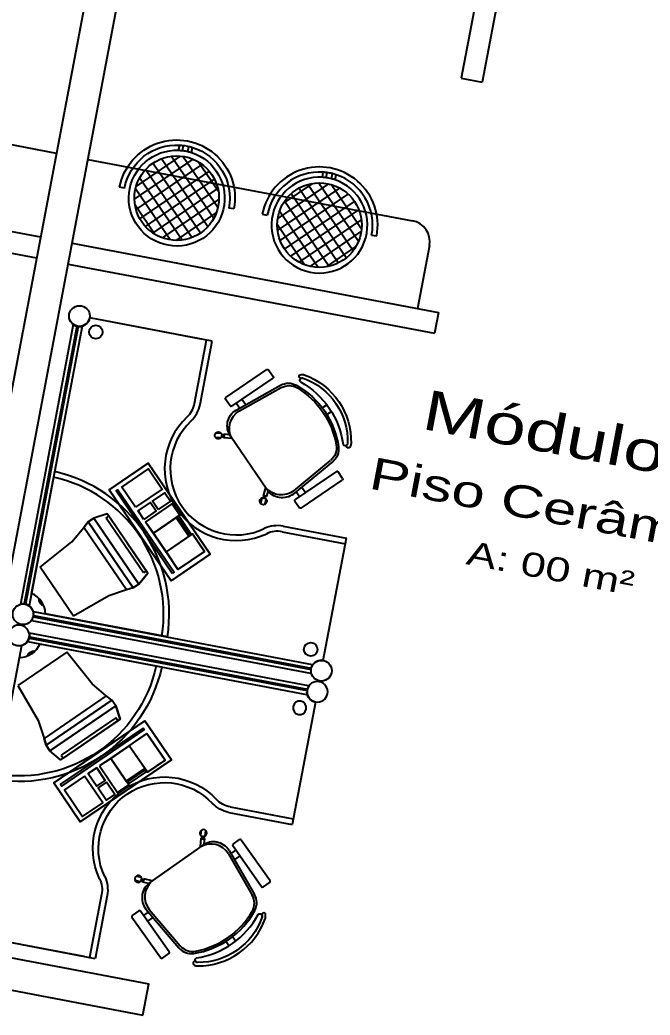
# Model space of a CAD drawing. Header units: inches. Extents: x -18604 to 2753, y -9056 to 3482.
# Drawn here: x -14907.1 to -14611.3, y -2628.4 to -2161.1 of the extents above; entities that cross this region are included whole.
import ezdxf
from ezdxf.enums import TextEntityAlignment as Align

# ---------------------------------------------------------------- set-up
doc = ezdxf.new("R2010")
doc.units = ezdxf.units.IN
for name, color, linetype in [('ESPECARQ', 2, 'Continuous'), ('MOVEIS', 2, 'Continuous'), ('Parede', 6, 'Continuous'), ('Parede Baixo', 4, 'Continuous'), ('TEXTO', 2, 'Continuous')]:
    doc.layers.add(name, color=color, linetype=linetype)
doc.styles.add('REGUA100', font='GOTHIC.TTF', dxfattribs={"width": 1.4})
doc.styles.add('REGUA60', font='GOTHIC.TTF', dxfattribs={"width": 1.4})

# ---------------------------------------------------------------- blocks, each defined once
blk = doc.blocks.new('INDUNI1')
at = {"color": 0, "style": 'REGUA100', "width": 1.4, "flags": 8}
for tag, p in [('NOME1', (0, 0)), ('NOME2', (0, -4.286))]:
    blk.add_attdef(tag, text='', height=2.5, dxfattribs=at).set_placement(p, align=Align.CENTER)
at = {"layer": 'ESPECARQ', "style": 'REGUA60', "width": 1.4}
blk.add_attdef('AREA', text='', height=1.5, dxfattribs=at).set_placement((0, -7.813), align=Align.CENTER)
at = {"layer": 'ESPECARQ', "style": 'REGUA60', "width": 1.4, "flags": 8}
for tag, p in [('PISO', (0, -10.313)), ('REVPAR', (0, -12.813)), ('PEDIR', (0, -15.313))]:
    blk.add_attdef(tag, text='', height=1.5, dxfattribs=at).set_placement(p, align=Align.CENTER)
blk = doc.blocks.new('*X9')
at = {"color": 0}
for p, q in [((6.9425, 8.5689), (7.1715, 8.7978)), ((6.9533, 8.5089), (7.2314, 8.7871)), ((6.9555, 8.6526), (7.0878, 8.7848)), ((7.3601, 8.4791), (7.0644, 8.7748)), ((7.3784, 8.5315), (7.1168, 8.7931)), ((7.3823, 8.5983), (7.1836, 8.797)), ((6.9758, 8.4608), (7.2796, 8.7645)), ((7.0072, 8.4214), (7.319, 8.7332)), ((7.3321, 8.4364), (7.0216, 8.7468)), ((7.3295, 8.7218), (7.3071, 8.7442)), ((7.2959, 8.4018), (6.9871, 8.7107)), ((7.0467, 8.3902), (7.3502, 8.6937)), ((7.2514, 8.3757), (6.9609, 8.6661)), ((7.095, 8.3678), (7.3726, 8.6454)), ((7.1966, 8.3597), (6.945, 8.6114)), ((7.1551, 8.3572), (7.3831, 8.5852)), ((7.1253, 8.3603), (6.9456, 8.5401)), ((7.2395, 8.3708), (7.3695, 8.5009))]:
    blk.add_line(p, q, dxfattribs=at)

msp = doc.modelspace()

# ---------------------------------------------------------------- linework, layer by layer
at = {"layer": 'MOVEIS'}
for p, q in [((-14889.91, -2223.78, 63.44), (-15042.21, -2194.97, 63.44)), ((-14832.62, -2222.29, 63.44), (-14832.12, -2219.87, 63.44)), ((-14830.82, -2222.43, 63.44), (-14830.32, -2220.04, 63.44)), ((-14828.34, -2222.88, 63.44), (-14827.84, -2220.49, 63.44)), ((-14826.6, -2223.36, 63.44), (-14826.1, -2220.96, 63.44)), ((-14875.17, -2226.57, 63.44), (-14722.88, -2255.38, 63.44)), ((-14765.15, -2234.99, 63.44), (-14764.74, -2232.57, 63.44)), ((-14763.36, -2235.17, 63.44), (-14762.94, -2232.77, 63.44)), ((-14760.89, -2235.67, 63.44), (-14760.47, -2233.26, 63.44)), ((-14759.15, -2236.19, 63.44), (-14758.73, -2233.76, 63.44)), ((-14858.02, -2240.14, 63.44), (-14860.38, -2239.69, 63.44)), ((-14806.66, -2249.85, 63.44), (-14809.02, -2249.41, 63.44)), ((-14793.39, -2252.36, 63.44), (-14791.03, -2252.81, 63.44)), ((-14742.03, -2262.08, 63.44), (-14739.67, -2262.53, 63.44)), ((-14714.91, -2267.07, 63.44), (-14720.49, -2296.55, 63.44)), ((-14822.12, -2310.93, 63.44), (-14874.34, -2301.05, 63.44)), ((-14816.93, -2311.91, 63.44), (-14874.34, -2301.05, 63.44)), ((-14882.06, -2304.1, 63.44), (-14906.9, -2435.41, 63.44)), ((-14880.38, -2304.89, 63.44), (-14905.05, -2435.29, 63.44)), ((-14879.76, -2305.01, 63.44), (-14904.43, -2435.4, 63.44)), ((-14877.91, -2304.88, 63.44), (-14902.76, -2436.2, 63.44)), ((-14825.14, -2341.13, 63.44), (-14819.52, -2311.42, 63.44)), ((-14822.55, -2341.62, 63.44), (-14816.93, -2311.91, 63.44)), ((-14810.5, -2338.45, 63.64), (-14791.16, -2325.26, 63.64)), ((-14790.4, -2325.41, 63.64), (-14788.25, -2328.55, 63.64)), ((-14788.4, -2329.31, 63.64), (-14807.74, -2342.5, 63.64)), ((-14805.67, -2344.26, 63.64), (-14784.79, -2332.61, 63.64)), ((-14804.13, -2344.59, 63.64), (-14784.55, -2333.74, 63.64)), ((-14808.5, -2342.36, 63.64), (-14810.65, -2339.21, 63.64)), ((-14801.28, -2341.72, 63.64), (-14802.97, -2339.25, 63.64)), ((-14804.06, -2343.44, 63.64), (-14805.67, -2341.09, 63.64)), ((-14765.18, -2343.24, 63.64), (-14763.06, -2341.8, 63.64)), ((-14763.03, -2346.39, 63.64), (-14760.92, -2344.95, 63.64)), ((-14812.63, -2355.3, 63.64), (-14815.16, -2355.06, 63.64)), ((-14812.83, -2357.35, 63.64), (-14815.36, -2357.1, 63.64)), ((-14811.59, -2357.03, 63.64), (-14811.61, -2357.24, 63.64)), ((-14807.57, -2357.63, 63.64), (-14811.61, -2357.24, 63.64)), ((-14811.45, -2355.61, 63.64), (-14811.47, -2355.82, 63.64)), ((-14808.77, -2355.87, 63.64), (-14811.45, -2355.61, 63.64)), ((-14791.2, -2381.65, 63.64), (-14808.29, -2356.58, 63.64)), ((-14778.77, -2383.71, 63.64), (-14760.3, -2368.53, 63.64)), ((-14778.52, -2382.15, 63.64), (-14761.27, -2367.89, 63.64)), ((-14901.61, -2430.41, 63.44), (-14890.78, -2373.18, 63.44)), ((-14846.89, -2369.17, 65.55), (-14865.2, -2381.66, 65.55)), ((-14859.34, -2380.46, 65.55), (-14846.81, -2371.92, 65.55)), ((-14846.89, -2369.17, 65.55), (-14846.89, -2369.17, 63.44)), ((-14817.75, -2411.91, 63.44), (-14846.89, -2369.17, 63.44)), ((-14817.75, -2411.91, 65.55), (-14846.89, -2369.17, 65.55)), ((-14846.81, -2371.92, 65.55), (-14840.36, -2381.39, 65.55)), ((-14758.55, -2373.09, 63.64), (-14777.89, -2386.28, 63.64)), ((-14755.64, -2376.38, 63.64), (-14757.79, -2373.23, 63.64)), ((-14775.13, -2390.33, 63.64), (-14755.79, -2377.14, 63.64)), ((-14865.2, -2381.66, 65.55), (-14836.07, -2424.4, 65.55)), ((-14861.97, -2382.25, 65.55), (-14861.1, -2381.66, 65.55)), ((-14835.58, -2420.96, 65.55), (-14861.97, -2382.25, 65.55)), ((-14861.1, -2381.66, 65.55), (-14834.71, -2420.36, 65.55)), ((-14852.88, -2389.92, 65.55), (-14859.34, -2380.46, 65.55)), ((-14840.36, -2381.39, 65.55), (-14852.88, -2389.92, 65.55)), ((-14791.91, -2380.59, 63.64), (-14793.02, -2384.5, 63.64)), ((-14790.72, -2382.35, 63.64), (-14791.45, -2384.95, 63.64)), ((-14777.42, -2382.51, 63.64), (-14775.82, -2384.87, 63.64)), ((-14774.81, -2380.55, 63.64), (-14773.12, -2383.03, 63.64)), ((-14851.69, -2391.67, 65.55), (-14845.79, -2387.65, 65.55)), ((-14845.79, -2387.65, 65.55), (-14843.12, -2391.57, 65.55)), ((-14844.92, -2387.05, 65.55), (-14839.17, -2383.13, 65.55)), ((-14842.25, -2390.98, 65.55), (-14844.92, -2387.05, 65.55)), ((-14836.5, -2387.06, 65.55), (-14842.25, -2390.98, 65.55)), ((-14839.17, -2383.13, 65.55), (-14836.5, -2387.06, 65.55)), ((-14793.57, -2385.59, 63.64), (-14794.27, -2388.04, 63.64)), ((-14792.82, -2384.56, 63.64), (-14793.02, -2384.5, 63.64)), ((-14791.6, -2386.15, 63.64), (-14792.29, -2388.6, 63.64)), ((-14791.45, -2384.95, 63.64), (-14791.65, -2384.89, 63.64)), ((-14778.04, -2387.04, 63.64), (-14775.89, -2390.19, 63.64)), ((-14849.02, -2395.59, 65.55), (-14851.69, -2391.67, 65.55)), ((-14843.12, -2391.57, 65.55), (-14849.02, -2395.59, 65.55)), ((-14848.13, -2396.9, 65.55), (-14835.6, -2388.36, 65.55)), ((-14835.6, -2388.36, 65.55), (-14832.04, -2393.6, 65.55)), ((-14875.03, -2396.8, 64.49), (-14877.05, -2399.46, 64.49)), ((-14877.05, -2399.46, 64.49), (-14875.03, -2396.8, 64.49)), ((-14875.03, -2396.8, 64.49), (-14872.41, -2395.02, 65.55)), ((-14872.41, -2395.02, 65.55), (-14875.03, -2396.8, 65.55)), ((-14853.92, -2427.76, 64.49), (-14875.03, -2396.8, 64.49)), ((-14853.92, -2427.76, 65.55), (-14875.03, -2396.8, 65.55)), ((-14866.14, -2392.98, 65.55), (-14872.41, -2395.02, 65.55)), ((-14851.3, -2425.98, 65.55), (-14872.41, -2395.02, 65.55)), ((-14872.41, -2395.02, 65.55), (-14851.3, -2425.98, 65.55)), ((-14866.7, -2394.97, 65.55), (-14865.39, -2394.08, 65.55)), ((-14849.17, -2420.67, 65.55), (-14866.7, -2394.97, 65.55)), ((-14856.63, -2406.93, 65.55), (-14866.14, -2392.98, 65.55)), ((-14847.86, -2419.78, 65.55), (-14865.39, -2394.08, 65.55)), ((-14854.68, -2409.78, 70.83), (-14864.64, -2395.17, 70.83)), ((-14832.95, -2419.16, 65.55), (-14848.13, -2396.9, 65.55)), ((-14832.04, -2393.6, 65.55), (-14833.78, -2394.79, 65.55)), ((-14833.78, -2394.79, 65.55), (-14827.83, -2403.51, 65.55)), ((-14833.05, -2394.93, 65.55), (-14832.18, -2394.33, 65.55)), ((-14827.7, -2402.77, 65.55), (-14833.05, -2394.93, 65.55)), ((-14832.18, -2394.33, 65.55), (-14826.82, -2402.18, 65.55)), ((-14882.69, -2406.18, 62.38), (-14877.05, -2399.46, 64.49)), ((-14784.06, -2401.39, 63.44), (-14754.35, -2407.01, 63.44)), ((-14783.57, -2398.8, 63.44), (-14753.86, -2404.42, 63.44)), ((-14897.62, -2418.01, 62.38), (-14882.69, -2406.18, 62.38)), ((-14827.83, -2403.51, 65.55), (-14826.09, -2402.32, 65.55)), ((-14826.82, -2402.18, 65.55), (-14827.7, -2402.77, 65.55)), ((-14826.09, -2402.32, 65.55), (-14820.43, -2410.63, 65.55)), ((-14764.72, -2461.83, 63.44), (-14753.86, -2404.42, 63.44)), ((-14856.63, -2406.93, 65.55), (-14847.11, -2420.89, 65.55)), ((-14820.43, -2410.63, 65.55), (-14832.95, -2419.16, 65.55)), ((-14861.26, -2411.37, 65.55), (-14851.3, -2425.98, 65.55)), ((-14836.07, -2424.4, 65.55), (-14817.75, -2411.91, 65.55)), ((-14817.75, -2411.91, 65.55), (-14817.75, -2411.91, 63.44)), ((-14881.92, -2441.04, 62.38), (-14897.62, -2418.01, 62.38)), ((-14847.86, -2419.78, 65.55), (-14849.17, -2420.67, 65.55)), ((-14847.86, -2419.78, 65.55), (-14847.86, -2419.78, 65.55)), ((-14847.86, -2419.78, 65.55), (-14847.86, -2419.78, 65.55)), ((-14834.71, -2420.36, 65.55), (-14835.58, -2420.96, 65.55)), ((-14847.11, -2420.89, 65.55), (-14851.3, -2425.98, 65.55)), ((-14857.13, -2428.68, 64.49), (-14865.45, -2431.47, 62.38)), ((-14853.92, -2427.76, 64.49), (-14857.13, -2428.68, 64.49)), ((-14853.92, -2427.76, 64.49), (-14857.13, -2428.68, 64.49)), ((-14851.3, -2425.98, 65.55), (-14853.92, -2427.76, 64.49)), ((-14851.3, -2425.98, 65.55), (-14853.92, -2427.76, 65.55)), ((-14865.45, -2431.47, 62.38), (-14881.92, -2441.04, 62.38)), ((-14900.91, -2438.91, 63.44), (-14769.92, -2463.69, 63.44)), ((-14901.69, -2443.06, 63.44), (-14770.7, -2467.84, 63.44)), ((-14900.9, -2441.38, 63.44), (-14770.37, -2466.08, 63.44)), ((-14900.78, -2440.76, 63.44), (-14770.25, -2465.45, 63.44)), ((-14837.87, -2450.78, 63.44), (-14895.1, -2439.95, 63.44)), ((-14903.57, -2452.98, 63.44), (-14772.58, -2477.77, 63.44)), ((-14902.79, -2448.83, 63.44), (-14771.8, -2473.62, 63.44)), ((-14902.78, -2451.31, 63.44), (-14772.25, -2476, 63.44)), ((-14902.66, -2450.68, 63.44), (-14772.13, -2475.38, 63.44)), ((-14931.13, -2586.15, 63.44), (-14906.28, -2454.83, 63.44)), ((-14840.55, -2464.96, 63.44), (-14897.78, -2454.13, 63.44)), ((-14885.12, -2457.93, 62.38), (-14908.14, -2473.63, 62.38)), ((-14873.28, -2472.86, 62.38), (-14885.12, -2457.93, 62.38)), ((-14908.14, -2473.63, 62.38), (-14898.57, -2490.11, 62.38)), ((-14866.56, -2478.5, 64.49), (-14873.28, -2472.86, 62.38)), ((-14863.9, -2480.52, 64.49), (-14894.86, -2501.63, 64.49)), ((-14863.9, -2480.52, 65.55), (-14894.86, -2501.63, 65.55)), ((-14863.9, -2480.52, 64.49), (-14866.56, -2478.5, 64.49)), ((-14863.9, -2480.52, 64.49), (-14866.56, -2478.5, 64.49)), ((-14862.12, -2483.14, 65.55), (-14863.9, -2480.52, 64.49)), ((-14862.12, -2483.14, 65.55), (-14863.9, -2480.52, 65.55)), ((-14862.12, -2483.14, 65.55), (-14893.08, -2504.25, 65.55)), ((-14893.08, -2504.25, 65.55), (-14862.12, -2483.14, 65.55)), ((-14876.73, -2493.1, 65.55), (-14862.12, -2483.14, 65.55)), ((-14860.08, -2489.41, 65.55), (-14862.12, -2483.14, 65.55)), ((-14768.42, -2481.4, 63.44), (-14779.29, -2538.81, 63.44)), ((-14898.57, -2490.11, 62.38), (-14895.78, -2498.42, 64.49)), ((-14891.25, -2519.32, 65.55), (-14848.51, -2490.18, 65.55)), ((-14862.07, -2488.86, 65.55), (-14887.77, -2506.38, 65.55)), ((-14861.18, -2490.16, 65.55), (-14886.88, -2507.69, 65.55)), ((-14874.03, -2498.93, 65.55), (-14860.08, -2489.41, 65.55)), ((-14861.18, -2490.16, 65.55), (-14862.07, -2488.86, 65.55)), ((-14861.18, -2490.16, 65.55), (-14861.18, -2490.16, 65.55)), ((-14861.18, -2490.16, 65.55), (-14861.18, -2490.16, 65.55)), ((-14848.51, -2490.18, 65.55), (-14836.02, -2508.5, 65.55)), ((-14849.32, -2493.56, 65.55), (-14888.02, -2519.95, 65.55)), ((-14887.42, -2520.82, 65.55), (-14848.72, -2494.43, 65.55)), ((-14848.72, -2494.43, 65.55), (-14849.32, -2493.56, 65.55)), ((-14894.86, -2501.63, 64.49), (-14895.78, -2498.42, 64.49)), ((-14895.78, -2498.42, 64.49), (-14894.86, -2501.63, 64.49)), ((-14874.03, -2498.93, 65.55), (-14887.99, -2508.44, 65.55)), ((-14871.18, -2496.99, 70.83), (-14885.79, -2506.95, 70.83)), ((-14847.52, -2496.19, 65.55), (-14869.78, -2511.37, 65.55)), ((-14838.98, -2508.71, 65.55), (-14847.52, -2496.19, 65.55)), ((-14894.86, -2501.63, 64.49), (-14893.08, -2504.25, 65.55)), ((-14893.08, -2504.25, 65.55), (-14894.86, -2501.63, 65.55)), ((-14887.99, -2508.44, 65.55), (-14893.08, -2504.25, 65.55)), ((-14887.77, -2506.38, 65.55), (-14886.88, -2507.69, 65.55)), ((-14836.02, -2508.5, 63.44), (-14878.76, -2537.63, 63.44)), ((-14836.02, -2508.5, 65.55), (-14878.76, -2537.63, 65.55)), ((-14847.29, -2514.37, 65.55), (-14838.98, -2508.71, 65.55)), ((-14836.02, -2508.5, 65.55), (-14836.02, -2508.5, 63.44)), ((-14871.09, -2512.26, 65.55), (-14875.02, -2514.94, 65.55)), ((-14867.07, -2518.16, 65.55), (-14871.09, -2512.26, 65.55)), ((-14869.78, -2511.37, 65.55), (-14861.25, -2523.89, 65.55)), ((-14857.2, -2518.58, 65.55), (-14848.48, -2512.63, 65.55)), ((-14848.62, -2513.36, 65.55), (-14856.47, -2518.72, 65.55)), ((-14848.02, -2514.24, 65.55), (-14848.62, -2513.36, 65.55)), ((-14848.48, -2512.63, 65.55), (-14847.29, -2514.37, 65.55)), ((-14876.76, -2516.13, 65.55), (-14886.22, -2522.58, 65.55)), ((-14868.22, -2528.65, 65.55), (-14876.76, -2516.13, 65.55)), ((-14875.02, -2514.94, 65.55), (-14870.99, -2520.84, 65.55)), ((-14870.99, -2520.84, 65.55), (-14867.07, -2518.16, 65.55)), ((-14856.01, -2520.32, 65.55), (-14857.2, -2518.58, 65.55)), ((-14855.87, -2519.59, 65.55), (-14848.02, -2514.24, 65.55)), ((-14878.76, -2537.63, 65.55), (-14891.25, -2519.32, 65.55)), ((-14888.02, -2519.95, 65.55), (-14887.42, -2520.82, 65.55)), ((-14886.22, -2522.58, 65.55), (-14877.69, -2535.1, 65.55)), ((-14866.47, -2519.03, 65.55), (-14870.4, -2521.71, 65.55)), ((-14870.4, -2521.71, 65.55), (-14866.48, -2527.46, 65.55)), ((-14862.55, -2524.78, 65.55), (-14866.47, -2519.03, 65.55)), ((-14861.25, -2523.89, 65.55), (-14856.01, -2520.32, 65.55)), ((-14856.47, -2518.72, 65.55), (-14855.87, -2519.59, 65.55)), ((-14866.48, -2527.46, 65.55), (-14862.55, -2524.78, 65.55)), ((-14877.69, -2535.1, 65.55), (-14868.22, -2528.65, 65.55)), ((-14808.5, -2530.6, 63.44), (-14778.79, -2536.22, 63.44)), ((-14808.99, -2533.19, 63.44), (-14779.29, -2538.81, 63.44)), ((-14878.76, -2537.63, 65.55), (-14878.76, -2537.63, 63.44)), ((-14822.16, -2544.1, 63.64), (-14821.95, -2541.57, 63.64)), ((-14820.11, -2544.26, 63.64), (-14819.91, -2541.73, 63.64)), ((-14822.36, -2549.36, 63.64), (-14822.03, -2545.31, 63.64)), ((-14821.82, -2545.33, 63.64), (-14822.03, -2545.31, 63.64)), ((-14820.62, -2548.13, 63.64), (-14820.4, -2545.44, 63.64)), ((-14820.4, -2545.44, 63.64), (-14820.61, -2545.43, 63.64)), ((-14807.1, -2548.18, 63.64), (-14803.99, -2545.99, 63.64)), ((-14803.23, -2546.12, 63.64), (-14789.72, -2565.24, 63.64)), ((-14821.32, -2548.63, 63.64), (-14846.1, -2566.12, 63.64)), ((-14808.96, -2551.04, 63.64), (-14796.97, -2571.73, 63.64)), ((-14808.11, -2552.63, 63.64), (-14805.78, -2550.99, 63.64)), ((-14793.73, -2568.07, 63.64), (-14807.23, -2548.94, 63.64)), ((-14809.26, -2552.59, 63.64), (-14798.1, -2571.99, 63.64)), ((-14806.35, -2555.39, 63.64), (-14803.9, -2553.66, 63.64)), ((-14850.62, -2565.8, 63.64), (-14853.07, -2565.14, 63.64)), ((-14850.09, -2563.81, 63.64), (-14852.54, -2563.16, 63.64)), ((-14849.04, -2564.54, 63.64), (-14848.98, -2564.34, 63.64)), ((-14845.06, -2565.39, 63.64), (-14848.98, -2564.34, 63.64)), ((-14849.41, -2565.92, 63.64), (-14849.35, -2565.72, 63.64)), ((-14846.8, -2566.62, 63.64), (-14849.41, -2565.92, 63.64)), ((-14789.86, -2566, 63.64), (-14792.97, -2568.2, 63.64)), ((-14868.77, -2571.68, 63.44), (-14874.39, -2601.39, 63.44)), ((-14866.17, -2572.17, 63.44), (-14871.79, -2601.88, 63.44)), ((-14847.96, -2578.58, 63.64), (-14832.48, -2596.8, 63.64)), ((-14846.4, -2578.81, 63.64), (-14831.86, -2595.82, 63.64)), ((-14854.52, -2582.33, 63.64), (-14841.02, -2601.46, 63.64)), ((-14851.28, -2579.37, 63.64), (-14854.39, -2581.57, 63.64)), ((-14837.02, -2598.63, 63.64), (-14850.52, -2579.5, 63.64)), ((-14846.75, -2579.91, 63.64), (-14849.07, -2581.55, 63.64)), ((-14844.74, -2582.49, 63.64), (-14847.19, -2584.22, 63.64)), ((-14876.98, -2600.9, 63.44), (-14929.2, -2591.02, 63.44)), ((-14871.79, -2601.88, 63.44), (-14929.2, -2591.02, 63.44)), ((-14807.28, -2591.51, 63.64), (-14805.8, -2593.6, 63.64)), ((-14810.39, -2593.71, 63.64), (-14808.92, -2595.8, 63.64)), ((-14840.26, -2601.59, 63.64), (-14837.15, -2599.39, 63.64))]:
    msp.add_line(p, q, dxfattribs=at)
at = {"layer": 'MOVEIS', "extrusion": (0.826234, 0.563328, 0)}
for p, q in [((-14875.03, -2396.8, 65.55), (-14875.03, -2396.8, 64.49)), ((-14853.92, -2427.76, 65.55), (-14853.92, -2427.76, 64.49))]:
    msp.add_line(p, q, dxfattribs=at)
at = {"layer": 'MOVEIS', "extrusion": (0.563328, -0.826234, 0)}
for p, q in [((-14863.9, -2480.52, 65.55), (-14863.9, -2480.52, 64.49)), ((-14894.86, -2501.63, 65.55), (-14894.86, -2501.63, 64.49))]:
    msp.add_line(p, q, dxfattribs=at)
at = {"layer": 'MOVEIS', "elevation": 63.64}
msp.add_lwpolyline([(-14793.46, -2582.28, -0.323529), (-14823.71, -2603.64, -0.122717), (-14824.35, -2603.46, -0.605717), (-14824.28, -2601.53, 0.237888), (-14795.26, -2581.05, -0.605717), (-14793.42, -2581.63)], format="xyb", dxfattribs=at)
msp.add_lwpolyline([(-14824.28, -2601.53, 0.237888), (-14795.26, -2581.05, -0.605717), (-14793.42, -2581.63, -0.122717), (-14793.46, -2582.28, -0.323529), (-14823.71, -2603.64, -0.122717), (-14824.35, -2603.46, -0.605717)], format="xyb", close=True, dxfattribs=at)
at = {"layer": 'MOVEIS'}
for centre, radius in [((-14766.53, -2257.45, 63.44), 19.84), ((-14879.16, -2300.14, 63.44), 4.86), ((-14871.5, -2307.64, 63.44), 3.17), ((-14905.65, -2440.16, 63.44), 4.86), ((-14770.62, -2456.63, 63.44), 3.17), ((-14765.63, -2466.65, 63.44), 4.86), ((-14821.18, -2544.93, 63.64), 0.545), ((-14849.63, -2565.01, 63.64), 0.545)]:
    msp.add_circle(centre, radius, dxfattribs=at)
for centre, radius, start, end in [((-14766.53, -2257.45, 63.44), 27.34, 349.2862, 169.2862), ((-14766.53, -2257.45, 63.44), 24.94, 85.8805, 169.2862), ((-14766.53, -2257.45, 63.44), 24.94, 81.7361, 85.8805), ((-14766.53, -2257.45, 63.44), 24.94, 75.9486, 81.7361), ((-14766.53, -2257.45, 63.44), 24.94, 71.7859, 75.9486), ((-14766.53, -2257.45, 63.44), 22.5, 86.4885, 70.8568), ((-14766.53, -2257.45, 63.44), 22.5, 81.893, 86.4885), ((-14766.53, -2257.45, 63.44), 22.5, 75.4774, 81.893), ((-14766.53, -2257.45, 63.44), 22.5, 70.8568, 75.4774), ((-14766.53, -2257.45, 63.44), 24.94, 349.2862, 71.7859), ((-14724.74, -2265.21, 63.44), 10, 349.2862, 79.2862), ((-14879.16, -2300.14, 63.44), 4.91, 233.8119, 349.2862), ((-14836.76, -2338.93, 63.44), 11.82, 313.3118, 349.2862), ((-14836.76, -2338.93, 63.44), 14.46, 313.3118, 349.2862), ((-14805.62, -2371.96, 63.44), 33.57, 133.3118, 295.2607), ((-14805.62, -2371.96, 63.44), 30.93, 133.3118, 295.2607), ((-14905.65, -2440.16, 63.44), 68.61, 351.0936, 77.4789), ((-14905.65, -2440.16, 63.44), 65.97, 351.0936, 77.4789), ((-14786.25, -2413.01, 63.44), 14.46, 79.2862, 115.2607), ((-14786.25, -2413.01, 63.44), 11.82, 79.2862, 115.2607), ((-14905.65, -2440.16, 63.44), 10.56, 1.1157, 67.4567), ((-14895.23, -2433.05, 63.44), 3.14, 170.8791, 257.6934), ((-14905.65, -2440.16, 63.44), 4.91, 323.8119, 104.7606), ((-14765.63, -2466.65, 63.44), 4.91, 79.2862, 156.8676), ((-14821.03, -2542.92, 63.64), 1.63, 277.9356, 253.7559), ((-14821.17, -2544.84, 63.64), 0.817, 217.1996, 313.579), ((-14803.67, -2546.43, 63.64), 0.545, 35.2195, 125.2195), ((-14817.46, -2557.7, 63.64), 9.66, 31.9673, 119.627), ((-14816.29, -2555.74, 63.64), 8.71, 32.6503, 125.2195), ((-14806.79, -2548.63, 63.64), 0.545, 125.2195, 215.2195), ((-14851.58, -2564.48, 63.64), 1.63, 356.6831, 332.5034), ((-14849.72, -2564.99, 63.64), 0.817, 296.8601, 33.2394), ((-14790.17, -2565.56, 63.64), 0.545, 305.2195, 35.2195), ((-14841.08, -2573.24, 63.64), 8.71, 125.2195, 217.7888), ((-14838.84, -2572.8, 63.64), 9.66, 130.812, 218.4717), ((-14793.28, -2567.76, 63.64), 0.545, 215.2195, 305.2195), ((-14804.7, -2575.79, 63.64), 7.62, 329.4834, 29.9196), ((-14803.56, -2575.55, 63.64), 7.62, 331.6148, 30.0983), ((-14850.96, -2579.82, 63.64), 0.545, 35.2195, 125.2195), ((-14831.55, -2560.43, 63.64), 39.44, 278.8242, 331.6148), ((-14854.08, -2582.01, 63.64), 0.545, 125.2195, 215.2195), ((-14832.11, -2559.63, 63.64), 39.44, 280.9556, 329.4834), ((-14823.36, -2572.03, 63.64), 33.24, 269.3433, 341.0957), ((-14792.65, -2581.19, 63.64), 0.852, 349.894, 185.4086), ((-14794.76, -2581.87, 63.64), 1.36, 342.0894, 10.074), ((-14794.76, -2581.87, 63.64), 2.99, 341.7624, 10.074), ((-14826.67, -2591.87, 63.64), 7.62, 220.3408, 278.8242), ((-14826.07, -2590.87, 63.64), 7.62, 220.5194, 280.9556), ((-14840.58, -2601.14, 63.64), 0.545, 215.2195, 305.2195), ((-14837.46, -2598.94, 63.64), 0.545, 305.2195, 35.2195), ((-14825.01, -2604.04, 63.64), 0.852, 65.0304, 260.5451), ((-14823.67, -2602.28, 63.64), 2.99, 240.365, 268.6766)]:
    msp.add_arc(centre, radius, start, end, dxfattribs=at)
at = {"layer": 'MOVEIS', "extrusion": (0, 0, -1)}
for centre, major_axis, start_param, end_param in [((-14833.52, -2244.77, 63.44), (19.33, 19.33), 4.113981, 7.255574), ((-14833.52, -2244.77, 63.44), (17.63, 17.63), 4.113981, 5.553871), ((-14833.52, -2244.77, 63.44), (15.91, 15.91), -0.472705, 5.537656), ((-14833.52, -2244.77, 63.44), (14.03, 14.03), 4.113981, 10.397166), ((-14833.52, -2244.77, 63.44), (15.91, 15.91), -0.745529, -0.664885), ((-14833.52, -2244.77, 63.44), (-17.63, 17.63), 0.841482, 0.914135), ((-14833.52, -2244.77, 63.44), (-15.91, 15.91), 0.905911, 1.017884), ((-14833.52, -2244.77, 63.44), (17.63, 17.63), -0.656662, -0.55565), ((-14833.52, -2244.77, 63.44), (-15.91, 15.91), 1.017884, 1.098091), ((-14833.52, -2244.77, 63.44), (-17.63, 17.63), 1.015147, 1.08748), ((-14833.52, -2244.77, 63.44), (-17.63, 17.63), 1.08748, 2.543185), ((-14790.85, -2325.71, 63.64), (0.385, 0.385), -1.383806, 0.18699), ((-14788.7, -2328.86, 63.64), (0.385, 0.385), 0.18699, 1.757787), ((-14781.07, -2339.27, 63.64), (5.39, 5.39), -1.294423, -0.273695), ((-14775.26, -2328.45, 63.64), (0.602, 0.602), 2.278085, 5.690459), ((-14774.66, -2330.3, 63.64), (0.77, 0.77), 3.1598, 5.33825), ((-14774.66, -2330.3, 63.64), (0.77, 0.77), 3.1598, 5.33825), ((-14794.54, -2365.57, 63.64), (27.89, 27.89), -0.280105, 0.654085), ((-14794.54, -2365.57, 63.64), (27.89, 27.89), -0.280105, 0.654085), ((-14774.62, -2330.57, 63.64), (2.12, 2.12), -0.944935, -0.450803), ((-14774.62, -2330.57, 63.64), (0.963, 0.963), -0.944935, -0.456511), ((-14774.62, -2330.57, 63.64), (0.963, 0.963), -0.944935, -0.456511), ((-14784.92, -2359, 63.64), (22.35, 22.35), -0.438812, 0.812793), ((-14784.92, -2359, 63.64), (22.35, 22.35), -0.438812, 0.812793), ((-14784.92, -2359, 63.64), (23.5, 23.5), -0.439168, 0.813148), ((-14780.86, -2340.41, 63.64), (5.39, 5.39), -1.291305, -0.236495), ((-14796.65, -2367.01, 63.64), (27.89, 27.89), -0.273695, 0.647675), ((-14797.46, -2367.55, 63.64), (27.89, 27.89), -0.236495, 0.610475), ((-14810.2, -2338.9, 63.64), (0.385, 0.385), 3.328583, 4.899379), ((-14801.09, -2351.67, 63.64), (6.16, 6.16), 3.328583, 4.944221), ((-14799.15, -2352.87, 63.64), (6.83, 6.83), 3.42619, 4.956141), ((-14808.05, -2342.05, 63.64), (0.385, 0.385), 1.757787, 3.328583), ((-14813.99, -2356.2, 63.64), (1.16, 1.16), 1.0852, 6.946369), ((-14811.98, -2356.38, 63.64), (0.385, 0.385), -1.383806, 4.899379), ((-14812.07, -2356.37, 63.64), (0.578, 0.578), 0.04109, 1.723227), ((-14766.12, -2362.02, 63.64), (5.39, 5.39), 0.610475, 1.665286), ((-14765.14, -2362.64, 63.64), (5.39, 5.39), 0.647675, 1.668404), ((-14754.45, -2359.95, 63.64), (0.77, 0.77), 1.318915, 3.497366), ((-14754.45, -2359.95, 63.64), (0.77, 0.77), 1.318915, 3.497366), ((-14752.94, -2361.18, 63.64), (0.602, 0.602), 0.966707, 4.379081), ((-14754.68, -2359.81, 63.64), (0.963, 0.963), 0.830491, 1.318915), ((-14754.68, -2359.81, 63.64), (0.963, 0.963), 0.830491, 1.318915), ((-14754.68, -2359.81, 63.64), (2.12, 2.12), 0.824784, 1.318915), ((-14758.24, -2373.54, 63.64), (0.385, 0.385), -1.383806, 0.18699), ((-14756.09, -2376.69, 63.64), (0.385, 0.385), 0.18699, 1.757787), ((-14784.4, -2374.49, 63.64), (6.83, 6.83), 1.701024, 3.230976), ((-14784, -2376.74, 63.64), (6.16, 6.16), 1.712945, 3.328583), ((-14792.93, -2387.09, 63.64), (1.16, 1.16), -0.289203, 5.571966), ((-14792.36, -2385.16, 63.64), (0.385, 0.385), -1.383806, 4.899379), ((-14792.39, -2385.25, 63.64), (0.578, 0.578), -1.349247, 0.33289), ((-14777.59, -2386.73, 63.64), (0.385, 0.385), 3.328583, 4.899379), ((-14775.44, -2389.88, 63.64), (0.385, 0.385), 1.757787, 3.328583), ((-14907.53, -2450.09, 63.44), (3.43, 3.43), 4.113981, 10.397166), ((-14907.53, -2450.09, 63.44), (3.47, 3.47), 0.527777, 2.987797), ((-14907.53, -2450.09, 63.44), (7.46, 7.46), 1.178852, 2.336721), ((-14900.43, -2460.51, 63.44), (2.22, 2.22), 4.141781, 5.656977), ((-14907.53, -2450.09, 63.44), (48.52, 48.52), 1.003932, 2.511641), ((-14907.53, -2450.09, 63.44), (46.65, 46.65), 1.003932, 2.511641), ((-14767.51, -2476.58, 63.44), (3.43, 3.43), 4.113981, 10.397166), ((-14775.82, -2484.08, 63.44), (2.24, 2.24), 4.113981, 10.397166), ((-14767.51, -2476.58, 63.44), (3.47, 3.47), 2.543185, 3.897234), ((-14839.33, -2550.12, 63.44), (23.74, 23.74), 3.486108, 6.31265), ((-14839.33, -2550.12, 63.44), (21.87, 21.87), 3.486108, 6.31265), ((-14806.3, -2518.98, 63.44), (8.36, 8.36), 2.543185, 3.171058), ((-14806.3, -2518.98, 63.44), (10.23, 10.23), 2.543185, 3.171058), ((-14880.38, -2569.49, 63.44), (8.36, 8.36), 0.344515, 0.972388), ((-14880.38, -2569.49, 63.44), (10.23, 10.23), 0.344515, 0.972388)]:
    msp.add_ellipse(centre, major_axis=major_axis, ratio=1, start_param=start_param, end_param=end_param, dxfattribs=at)
at = {"layer": 'MOVEIS'}
for points in [[(-14836.07, -2424.4, 65.55), (-14865.2, -2381.66, 65.55), (-14846.89, -2369.17, 65.55), (-14817.75, -2411.91, 65.55)], [(-14852.88, -2389.92, 65.55), (-14859.34, -2380.46, 65.55), (-14846.81, -2371.92, 65.55), (-14840.36, -2381.39, 65.55)], [(-14846.89, -2369.17, 65.55), (-14846.89, -2369.17, 63.44), (-14817.75, -2411.91, 63.44), (-14817.75, -2411.91, 65.55)], [(-14835.58, -2420.96, 65.55), (-14861.97, -2382.25, 65.55), (-14861.1, -2381.66, 65.55), (-14834.71, -2420.36, 65.55)], [(-14849.02, -2395.59, 65.55), (-14851.69, -2391.67, 65.55), (-14845.79, -2387.65, 65.55), (-14843.12, -2391.57, 65.55)], [(-14842.25, -2390.98, 65.55), (-14844.92, -2387.05, 65.55), (-14839.17, -2383.13, 65.55), (-14836.5, -2387.06, 65.55)], [(-14848.13, -2396.9, 65.55), (-14835.6, -2388.36, 65.55), (-14832.04, -2393.6, 65.55), (-14844.48, -2402.08, 65.55)], [(-14857.13, -2428.68, 64.49), (-14877.05, -2399.46, 64.49), (-14875.03, -2396.8, 64.49), (-14853.92, -2427.76, 64.49)], [(-14853.92, -2427.76, 65.55), (-14875.03, -2396.8, 65.55), (-14872.41, -2395.02, 65.55), (-14851.3, -2425.98, 65.55)], [(-14851.3, -2425.98, 65.55), (-14847.11, -2420.89, 65.55), (-14866.14, -2392.98, 65.55), (-14872.41, -2395.02, 65.55)], [(-14838.53, -2410.8, 65.55), (-14844.48, -2402.08, 65.55), (-14833.78, -2394.79, 65.55), (-14827.83, -2403.51, 65.55)], [(-14827.7, -2402.77, 65.55), (-14833.05, -2394.93, 65.55), (-14832.18, -2394.33, 65.55), (-14826.82, -2402.18, 65.55)], [(-14832.95, -2419.16, 65.55), (-14820.43, -2410.63, 65.55), (-14826.09, -2402.32, 65.55), (-14838.53, -2410.8, 65.55)], [(-14866.56, -2478.5, 64.49), (-14895.78, -2498.42, 64.49), (-14894.86, -2501.63, 64.49), (-14863.9, -2480.52, 64.49)], [(-14863.9, -2480.52, 65.55), (-14894.86, -2501.63, 65.55), (-14893.08, -2504.25, 65.55), (-14862.12, -2483.14, 65.55)], [(-14862.12, -2483.14, 65.55), (-14860.08, -2489.41, 65.55), (-14887.99, -2508.44, 65.55), (-14893.08, -2504.25, 65.55)], [(-14848.51, -2490.18, 65.55), (-14891.25, -2519.32, 65.55), (-14878.76, -2537.63, 65.55), (-14836.02, -2508.5, 65.55)], [(-14849.32, -2493.56, 65.55), (-14888.02, -2519.95, 65.55), (-14887.42, -2520.82, 65.55), (-14848.72, -2494.43, 65.55)], [(-14847.52, -2496.19, 65.55), (-14838.98, -2508.71, 65.55), (-14847.29, -2514.37, 65.55), (-14855.77, -2501.93, 65.55)], [(-14855.77, -2501.93, 65.55), (-14864.49, -2507.88, 65.55), (-14857.2, -2518.58, 65.55), (-14848.48, -2512.63, 65.55)], [(-14878.76, -2537.63, 65.55), (-14878.76, -2537.63, 63.44), (-14836.02, -2508.5, 63.44), (-14836.02, -2508.5, 65.55)], [(-14869.78, -2511.37, 65.55), (-14861.25, -2523.89, 65.55), (-14856.01, -2520.32, 65.55), (-14864.49, -2507.88, 65.55)], [(-14871.09, -2512.26, 65.55), (-14875.02, -2514.94, 65.55), (-14870.99, -2520.84, 65.55), (-14867.07, -2518.16, 65.55)], [(-14848.62, -2513.36, 65.55), (-14856.47, -2518.72, 65.55), (-14855.87, -2519.59, 65.55), (-14848.02, -2514.24, 65.55)], [(-14876.76, -2516.13, 65.55), (-14886.22, -2522.58, 65.55), (-14877.69, -2535.1, 65.55), (-14868.22, -2528.65, 65.55)], [(-14866.47, -2519.03, 65.55), (-14870.4, -2521.71, 65.55), (-14866.48, -2527.46, 65.55), (-14862.55, -2524.78, 65.55)]]:
    msp.add_3dface(points, dxfattribs=at)
at = {"layer": 'Parede'}
for p, q in [((-15060.67, -2588.39, 63.44), (-14849.42, -2628.36, 63.44)), ((-14944.89, -2595.03, 63.44), (-14846.63, -2613.62, 63.44)), ((-14849.42, -2628.36, 63.44), (-14846.63, -2613.62, 63.44))]:
    msp.add_line(p, q, dxfattribs=at)
at = {"layer": 'Parede Baixo'}
for p, q in [((-14959.63, -2592.24, 63.44), (-14859.24, -2061.66, 63.44)), ((-14944.89, -2595.03, 63.44), (-14844.5, -2064.44, 63.44)), ((-14682.38, -2095.12, 63.44), (-14700.04, -2188.46, 63.44)), ((-14672.55, -2096.98, 63.44), (-14690.21, -2190.32, 63.44)), ((-14700.04, -2188.46, 63.44), (-14690.21, -2190.32, 63.44)), ((-14897.35, -2263.08, 63.44), (-15069.3, -2230.55, 63.44)), ((-14899.21, -2272.91, 63.44), (-15071.16, -2240.38, 63.44)), ((-14882.61, -2265.87, 63.44), (-14710.66, -2298.4, 63.44)), ((-14884.47, -2275.7, 63.44), (-14712.52, -2308.23, 63.44)), ((-14710.66, -2298.4, 63.44), (-14712.52, -2308.23, 63.44))]:
    msp.add_line(p, q, dxfattribs=at)

# ---------------------------------------------------------------- block references
at = {"layer": 'MOVEIS', "extrusion": (0, 0, -1), "xscale": 89.9999999999949, "yscale": 90.00000000000729, "zscale": -89.99999999999989, "rotation": 10.71375192118864}
msp.add_blockref('*X9', (14343.62, -3123.14, -63.44), dxfattribs=at)
at = {"layer": 'MOVEIS', "xscale": 90.00000000000486, "yscale": 90.00000000000523, "zscale": 90.00000000000512, "rotation": 349.2862480787841}
msp.add_blockref('*X9', (-15543.46, -2896.13, 63.44), dxfattribs=at)
at = {"layer": 'TEXTO'}
ref = msp.add_blockref('INDUNI1', (-14648.18, -2366.39), dxfattribs=dict(at, xscale=7.499999999995258, yscale=7.499999999992724, zscale=7.5, rotation=349.2862480787863))
ref.add_attrib('NOME1', 'Módulo 2', dxfattribs={"layer": '0', "color": 0, "height": 18.75, "rotation": 349.2862, "style": 'REGUA100', "width": 1.4, "flags": 8}).set_placement((-14648.18, -2366.39), align=Align.CENTER)
ref.add_attrib('NOME2', 'Piso Cerâmico', dxfattribs={"layer": '0', "color": 0, "height": 15, "rotation": 349.2862, "style": 'REGUA100', "width": 1.4, "flags": 8}).set_placement((-14654.16, -2397.97), align=Align.CENTER)
ref.add_attrib('AREA', 'A: 00 m²', dxfattribs={"layer": 'ESPECARQ', "height": 11.25, "rotation": 349.2862, "style": 'REGUA60', "width": 1.4}).set_placement((-14659.07, -2423.97), align=Align.CENTER)

doc.saveas('drawing.dxf')
